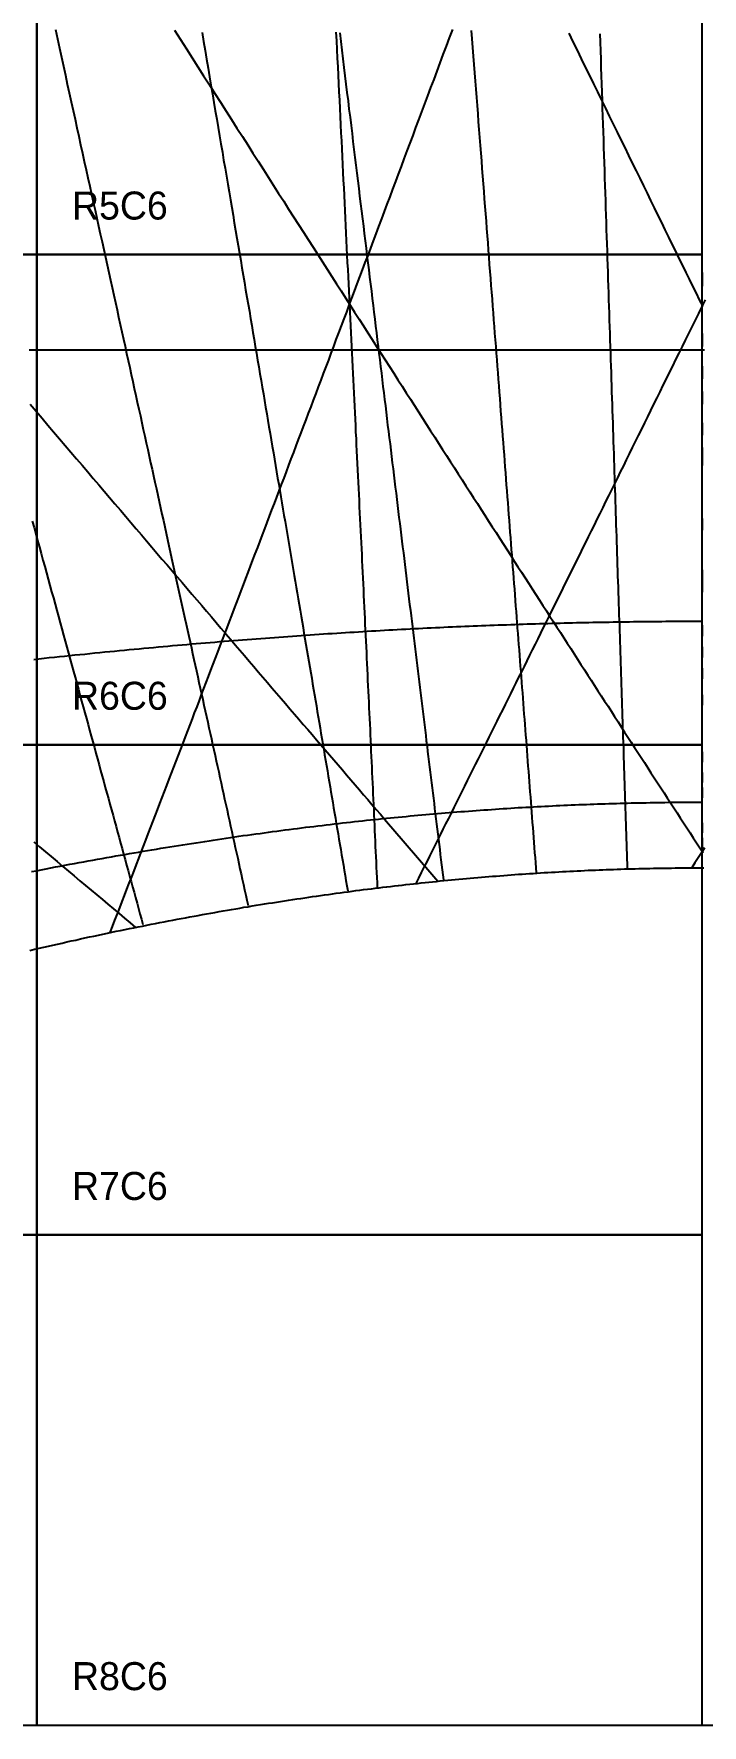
# Model space of a CAD drawing. Header units: millimetres. Extents: x -5707 to 5707, y -4531 to 2800.
# Drawn here: x -955 to 0, y -2800 to -385 of the extents above; entities that cross this region are included whole.
import ezdxf

# ---------------------------------------------------------------- set-up
doc = ezdxf.new("R2010")
doc.units = ezdxf.units.MM
for name, color, linetype in [('DECL', 30, 'Continuous'), ('HOUR', 7, 'Continuous'), ('HOUR20', 8, 'Continuous'), ('OUTLINE', 7, 'Continuous'), ('RISE', 3, 'Continuous'), ('SET', 2, 'Continuous'), ('SLABS', 9, 'Continuous'), ('TEMP', 5, 'Continuous')]:
    doc.layers.add(name, color=color, linetype=linetype)

msp = doc.modelspace()

# ---------------------------------------------------------------- linework, layer by layer
at = {"layer": 'DECL'}
for points in [[(-961.3, -836), (-953.2, -836), (-945, -836), (-936.9, -836), (-928.8, -836), (-920.7, -836), (-912.7, -836), (-904.7, -836), (-896.7, -836), (-888.8, -836), (-880.8, -836), (-872.9, -836), (-865.1, -836), (-857.2, -836), (-849.4, -836), (-841.6, -836), (-833.8, -836), (-826.1, -836), (-818.4, -836), (-810.7, -836), (-803, -836), (-795.3, -836), (-787.7, -836), (-780.1, -836), (-772.5, -836), (-765, -836), (-757.4, -836), (-749.9, -836), (-742.4, -836), (-734.9, -836), (-727.5, -836), (-720, -836), (-712.6, -836), (-705.2, -836), (-697.8, -836), (-690.5, -836), (-683.1, -836), (-675.8, -836), (-668.5, -836), (-661.2, -836), (-654, -836), (-646.7, -836), (-639.5, -836), (-632.3, -836), (-625.1, -836), (-617.9, -836), (-610.8, -836), (-603.6, -836), (-596.5, -836), (-589.4, -836), (-582.3, -836), (-575.2, -836), (-568.1, -836), (-561.1, -836), (-554.1, -836), (-547, -836), (-540, -836), (-533.1, -836), (-526.1, -836), (-519.1, -836), (-512.2, -836), (-505.2, -836), (-498.3, -836), (-491.4, -836), (-484.5, -836), (-477.6, -836), (-470.7, -836), (-463.9, -836), (-457, -836), (-450.2, -836), (-443.4, -836), (-436.6, -836), (-429.8, -836), (-423, -836), (-416.2, -836), (-409.4, -836), (-402.7, -836), (-395.9, -836), (-389.2, -836), (-382.5, -836), (-375.7, -836), (-369, -836), (-362.3, -836), (-355.6, -836), (-349, -836), (-342.3, -836), (-335.6, -836), (-329, -836), (-322.3, -836), (-315.7, -836), (-309.1, -836), (-302.4, -836), (-295.8, -836), (-289.2, -836), (-282.6, -836), (-276, -836), (-269.4, -836), (-262.8, -836), (-256.3, -836), (-249.7, -836), (-243.1, -836), (-236.6, -836), (-230, -836), (-223.5, -836), (-217, -836), (-210.4, -836), (-203.9, -836), (-197.4, -836), (-190.9, -836), (-184.3, -836), (-177.8, -836), (-171.3, -836), (-164.8, -836), (-158.3, -836), (-151.8, -836), (-145.3, -836), (-138.9, -836), (-132.4, -836), (-125.9, -836), (-119.4, -836), (-113, -836), (-106.5, -836), (-100, -836), (-93.6, -836), (-87.1, -836), (-80.6, -836), (-74.2, -836), (-67.7, -836), (-61.3, -836), (-54.8, -836), (-48.4, -836), (-41.9, -836), (-35.5, -836), (-29, -836), (-22.6, -836), (-16.1, -836), (-9.7, -836), (-3.2, -836), (3.2, -836)], [(-954.6, -1278), (-947.2, -1277.2), (-939.8, -1276.4), (-932.5, -1275.6), (-925.2, -1274.8), (-917.9, -1274.1), (-910.6, -1273.3), (-903.4, -1272.6), (-896.1, -1271.8), (-888.9, -1271.1), (-881.8, -1270.4), (-874.6, -1269.7), (-867.5, -1268.9), (-860.4, -1268.2), (-853.3, -1267.5), (-846.2, -1266.8), (-839.2, -1266.2), (-832.2, -1265.5), (-825.2, -1264.8), (-818.2, -1264.1), (-811.2, -1263.5), (-804.3, -1262.8), (-797.4, -1262.2), (-790.5, -1261.5), (-783.6, -1260.9), (-776.7, -1260.3), (-769.9, -1259.7), (-763.1, -1259.1), (-756.3, -1258.4), (-749.5, -1257.8), (-742.7, -1257.3), (-736, -1256.7), (-729.2, -1256.1), (-722.5, -1255.5), (-715.8, -1254.9), (-709.2, -1254.4), (-702.5, -1253.8), (-695.9, -1253.3), (-689.2, -1252.7), (-682.6, -1252.2), (-676, -1251.6), (-669.4, -1251.1), (-662.9, -1250.6), (-656.3, -1250.1), (-649.8, -1249.6), (-643.3, -1249.1), (-636.8, -1248.6), (-630.3, -1248.1), (-623.8, -1247.6), (-617.3, -1247.1), (-610.9, -1246.6), (-604.5, -1246.2), (-598, -1245.7), (-591.6, -1245.2), (-585.2, -1244.8), (-578.9, -1244.3), (-572.5, -1243.9), (-566.2, -1243.4), (-559.8, -1243), (-553.5, -1242.6), (-547.2, -1242.2), (-540.9, -1241.7), (-534.6, -1241.3), (-528.3, -1240.9), (-522, -1240.5), (-515.8, -1240.1), (-509.5, -1239.7), (-503.3, -1239.3), (-497.1, -1239), (-490.9, -1238.6), (-484.7, -1238.2), (-478.5, -1237.9), (-472.3, -1237.5), (-466.2, -1237.1), (-460, -1236.8), (-453.9, -1236.4), (-447.7, -1236.1), (-441.6, -1235.8), (-435.5, -1235.4), (-429.4, -1235.1), (-423.3, -1234.8), (-417.2, -1234.5), (-411.1, -1234.2), (-405, -1233.8), (-399, -1233.5), (-392.9, -1233.2), (-386.9, -1233), (-380.8, -1232.7), (-374.8, -1232.4), (-368.8, -1232.1), (-362.8, -1231.8), (-356.8, -1231.6), (-350.8, -1231.3), (-344.8, -1231), (-338.8, -1230.8), (-332.8, -1230.5), (-326.9, -1230.3), (-320.9, -1230), (-315, -1229.8), (-309, -1229.6), (-303.1, -1229.4), (-297.1, -1229.1), (-291.2, -1228.9), (-285.3, -1228.7), (-279.4, -1228.5), (-273.5, -1228.3), (-267.5, -1228.1), (-261.6, -1227.9), (-255.8, -1227.7), (-249.9, -1227.5), (-244, -1227.3), (-238.1, -1227.1), (-232.2, -1227), (-226.4, -1226.8), (-220.5, -1226.6), (-214.6, -1226.5), (-208.8, -1226.3), (-202.9, -1226.2), (-197.1, -1226), (-191.3, -1225.9), (-185.4, -1225.7), (-179.6, -1225.6), (-173.8, -1225.5), (-167.9, -1225.3), (-162.1, -1225.2), (-156.3, -1225.1), (-150.5, -1225), (-144.7, -1224.9), (-138.9, -1224.8), (-133, -1224.7), (-127.2, -1224.6), (-121.4, -1224.5), (-115.6, -1224.4), (-109.8, -1224.3), (-104, -1224.3), (-98.3, -1224.2), (-92.5, -1224.1), (-86.7, -1224), (-80.9, -1224), (-75.1, -1223.9), (-69.3, -1223.9), (-63.5, -1223.8), (-57.8, -1223.8), (-52, -1223.7), (-46.2, -1223.7), (-40.4, -1223.7), (-34.6, -1223.6), (-28.9, -1223.6), (-23.1, -1223.6), (-17.3, -1223.6), (-11.5, -1223.6), (-5.8, -1223.6), (0, -1223.6)], [(-957.7, -1581.1), (-950.8, -1579.8), (-944, -1578.5), (-937.1, -1577.1), (-930.3, -1575.8), (-923.6, -1574.5), (-916.8, -1573.3), (-910.1, -1572), (-903.3, -1570.7), (-896.6, -1569.5), (-890, -1568.2), (-883.3, -1567), (-876.7, -1565.8), (-870.1, -1564.6), (-863.5, -1563.4), (-856.9, -1562.2), (-850.3, -1561.1), (-843.8, -1559.9), (-837.3, -1558.8), (-830.8, -1557.6), (-824.3, -1556.5), (-817.8, -1555.4), (-811.4, -1554.3), (-804.9, -1553.2), (-798.5, -1552.1), (-792.1, -1551), (-785.8, -1549.9), (-779.4, -1548.9), (-773, -1547.8), (-766.7, -1546.8), (-760.4, -1545.8), (-754.1, -1544.8), (-747.8, -1543.8), (-741.6, -1542.8), (-735.3, -1541.8), (-729.1, -1540.8), (-722.9, -1539.8), (-716.7, -1538.9), (-710.5, -1537.9), (-704.3, -1537), (-698.2, -1536.1), (-692, -1535.2), (-685.9, -1534.3), (-679.8, -1533.3), (-673.7, -1532.5), (-667.6, -1531.6), (-661.6, -1530.7), (-655.5, -1529.8), (-649.5, -1529), (-643.4, -1528.1), (-637.4, -1527.3), (-631.4, -1526.5), (-625.4, -1525.7), (-619.4, -1524.8), (-613.5, -1524), (-607.5, -1523.3), (-601.6, -1522.5), (-595.7, -1521.7), (-589.7, -1520.9), (-583.8, -1520.2), (-577.9, -1519.4), (-572.1, -1518.7), (-566.2, -1517.9), (-560.3, -1517.2), (-554.5, -1516.5), (-548.7, -1515.8), (-542.8, -1515.1), (-537, -1514.4), (-531.2, -1513.7), (-525.4, -1513), (-519.6, -1512.4), (-513.9, -1511.7), (-508.1, -1511.1), (-502.3, -1510.4), (-496.6, -1509.8), (-490.9, -1509.2), (-485.1, -1508.5), (-479.4, -1507.9), (-473.7, -1507.3), (-468, -1506.7), (-462.3, -1506.1), (-456.7, -1505.5), (-451, -1505), (-445.3, -1504.4), (-439.7, -1503.8), (-434, -1503.3), (-428.4, -1502.8), (-422.8, -1502.2), (-417.2, -1501.7), (-411.5, -1501.2), (-405.9, -1500.7), (-400.3, -1500.1), (-394.8, -1499.7), (-389.2, -1499.2), (-383.6, -1498.7), (-378, -1498.2), (-372.5, -1497.7), (-366.9, -1497.3), (-361.4, -1496.8), (-355.8, -1496.4), (-350.3, -1495.9), (-344.8, -1495.5), (-339.3, -1495.1), (-333.8, -1494.6), (-328.2, -1494.2), (-322.7, -1493.8), (-317.3, -1493.4), (-311.8, -1493), (-306.3, -1492.7), (-300.8, -1492.3), (-295.3, -1491.9), (-289.9, -1491.6), (-284.4, -1491.2), (-279, -1490.8), (-273.5, -1490.5), (-268.1, -1490.2), (-262.6, -1489.8), (-257.2, -1489.5), (-251.8, -1489.2), (-246.3, -1488.9), (-240.9, -1488.6), (-235.5, -1488.3), (-230.1, -1488), (-224.7, -1487.7), (-219.3, -1487.5), (-213.9, -1487.2), (-208.5, -1486.9), (-203.1, -1486.7), (-197.7, -1486.4), (-192.3, -1486.2), (-186.9, -1486), (-181.5, -1485.7), (-176.2, -1485.5), (-170.8, -1485.3), (-165.4, -1485.1), (-160.1, -1484.9), (-154.7, -1484.7), (-149.3, -1484.5), (-144, -1484.3), (-138.6, -1484.2), (-133.3, -1484), (-127.9, -1483.8), (-122.6, -1483.7), (-117.2, -1483.5), (-111.9, -1483.4), (-106.5, -1483.3), (-101.2, -1483.1), (-95.9, -1483), (-90.5, -1482.9), (-85.2, -1482.8), (-79.9, -1482.7), (-74.5, -1482.6), (-69.2, -1482.5), (-63.9, -1482.4), (-58.6, -1482.4), (-53.2, -1482.3), (-47.9, -1482.2), (-42.6, -1482.2), (-37.3, -1482.1), (-31.9, -1482.1), (-26.6, -1482.1), (-21.3, -1482), (-16, -1482), (-10.6, -1482), (-5.3, -1482), (0, -1482)], [(-960.4, -1693.6), (-953.7, -1692.1), (-947, -1690.6), (-940.4, -1689), (-933.8, -1687.5), (-927.2, -1686), (-920.6, -1684.5), (-914, -1683.1), (-907.5, -1681.6), (-901, -1680.2), (-894.5, -1678.8), (-888, -1677.3), (-881.5, -1675.9), (-875.1, -1674.5), (-868.7, -1673.2), (-862.3, -1671.8), (-855.9, -1670.4), (-849.5, -1669.1), (-843.2, -1667.8), (-836.8, -1666.4), (-830.5, -1665.1), (-824.2, -1663.8), (-817.9, -1662.6), (-811.7, -1661.3), (-805.4, -1660), (-799.2, -1658.8), (-793, -1657.5), (-786.8, -1656.3), (-780.6, -1655.1), (-774.5, -1653.9), (-768.3, -1652.7), (-762.2, -1651.5), (-756.1, -1650.4), (-750, -1649.2), (-743.9, -1648.1), (-737.8, -1646.9), (-731.8, -1645.8), (-725.7, -1644.7), (-719.7, -1643.6), (-713.7, -1642.5), (-707.7, -1641.4), (-701.7, -1640.3), (-695.8, -1639.3), (-689.8, -1638.2), (-683.9, -1637.2), (-677.9, -1636.2), (-672, -1635.1), (-666.1, -1634.1), (-660.2, -1633.1), (-654.4, -1632.1), (-648.5, -1631.2), (-642.6, -1630.2), (-636.8, -1629.2), (-631, -1628.3), (-625.2, -1627.3), (-619.4, -1626.4), (-613.6, -1625.5), (-607.8, -1624.6), (-602, -1623.7), (-596.3, -1622.8), (-590.6, -1621.9), (-584.8, -1621), (-579.1, -1620.2), (-573.4, -1619.3), (-567.7, -1618.5), (-562, -1617.6), (-556.3, -1616.8), (-550.7, -1616), (-545, -1615.2), (-539.4, -1614.4), (-533.7, -1613.6), (-528.1, -1612.8), (-522.5, -1612.1), (-516.9, -1611.3), (-511.3, -1610.5), (-505.7, -1609.8), (-500.1, -1609.1), (-494.6, -1608.3), (-489, -1607.6), (-483.5, -1606.9), (-477.9, -1606.2), (-472.4, -1605.5), (-466.9, -1604.8), (-461.4, -1604.2), (-455.9, -1603.5), (-450.4, -1602.8), (-444.9, -1602.2), (-439.4, -1601.6), (-433.9, -1600.9), (-428.4, -1600.3), (-423, -1599.7), (-417.5, -1599.1), (-412.1, -1598.5), (-406.7, -1597.9), (-401.2, -1597.3), (-395.8, -1596.7), (-390.4, -1596.2), (-385, -1595.6), (-379.6, -1595.1), (-374.2, -1594.5), (-368.8, -1594), (-363.4, -1593.5), (-358.1, -1593), (-352.7, -1592.5), (-347.3, -1592), (-342, -1591.5), (-336.6, -1591), (-331.3, -1590.5), (-326, -1590), (-320.6, -1589.6), (-315.3, -1589.1), (-310, -1588.7), (-304.7, -1588.2), (-299.4, -1587.8), (-294.1, -1587.4), (-288.8, -1587), (-283.5, -1586.6), (-278.2, -1586.2), (-272.9, -1585.8), (-267.6, -1585.4), (-262.3, -1585), (-257.1, -1584.7), (-251.8, -1584.3), (-246.6, -1583.9), (-241.3, -1583.6), (-236, -1583.3), (-230.8, -1582.9), (-225.6, -1582.6), (-220.3, -1582.3), (-215.1, -1582), (-209.9, -1581.7), (-204.6, -1581.4), (-199.4, -1581.1), (-194.2, -1580.8), (-189, -1580.6), (-183.7, -1580.3), (-178.5, -1580.1), (-173.3, -1579.8), (-168.1, -1579.6), (-162.9, -1579.3), (-157.7, -1579.1), (-152.5, -1578.9), (-147.3, -1578.7), (-142.1, -1578.5), (-136.9, -1578.3), (-131.8, -1578.1), (-126.6, -1577.9), (-121.4, -1577.7), (-116.2, -1577.6), (-111, -1577.4), (-105.9, -1577.3), (-100.7, -1577.1), (-95.5, -1577), (-90.3, -1576.9), (-85.2, -1576.7), (-80, -1576.6), (-74.8, -1576.5), (-69.7, -1576.4), (-64.5, -1576.3), (-59.3, -1576.2), (-54.2, -1576.1), (-49, -1576.1), (-43.8, -1576), (-38.7, -1575.9), (-33.5, -1575.9), (-28.4, -1575.9), (-23.2, -1575.8), (-18.1, -1575.8), (-12.9, -1575.8), (-7.7, -1575.8), (-2.6, -1575.7), (2.6, -1575.7)]]:
    msp.add_lwpolyline(points, dxfattribs=at)
at = {"layer": 'HOUR'}
for points in [[(-517.7, -383.4), (-516.2, -395.9), (-514.7, -408.3), (-513.2, -420.5), (-511.7, -432.7), (-510.2, -444.8), (-508.7, -456.8), (-507.3, -468.8), (-505.8, -480.6), (-504.4, -492.4), (-502.9, -504), (-501.5, -515.6), (-500.1, -527.1), (-498.7, -538.6), (-497.3, -549.9), (-495.9, -561.2), (-494.6, -572.4), (-493.2, -583.6), (-491.9, -594.6), (-490.5, -605.6), (-489.2, -616.5), (-487.9, -627.4), (-486.5, -638.1), (-485.2, -648.8), (-483.9, -659.5), (-482.6, -670.1), (-481.3, -680.6), (-480.1, -691), (-478.8, -701.4), (-477.5, -711.8), (-476.3, -722), (-475, -732.2), (-473.8, -742.4), (-472.5, -752.5), (-471.3, -762.5), (-470.1, -772.5), (-468.9, -782.4), (-467.7, -792.3), (-466.5, -802.1), (-465.3, -811.9), (-464.1, -821.6), (-462.9, -831.2), (-461.7, -840.8), (-460.5, -850.4), (-459.4, -859.9), (-458.2, -869.4), (-457.1, -878.8), (-455.9, -888.2), (-454.8, -897.5), (-453.6, -906.8), (-452.5, -916), (-451.4, -925.2), (-450.3, -934.3), (-449.2, -943.4), (-448, -952.5), (-446.9, -961.5), (-445.8, -970.5), (-444.7, -979.4), (-443.7, -988.3), (-442.6, -997.2), (-441.5, -1006), (-440.4, -1014.8), (-439.3, -1023.5), (-438.3, -1032.2), (-437.2, -1040.9), (-436.2, -1049.6), (-435.1, -1058.2), (-434.1, -1066.7), (-433, -1075.3), (-432, -1083.8), (-430.9, -1092.2), (-429.9, -1100.7), (-428.9, -1109.1), (-427.9, -1117.5), (-426.8, -1125.8), (-425.8, -1134.1), (-424.8, -1142.4), (-423.8, -1150.7), (-422.8, -1158.9), (-421.8, -1167.1), (-420.8, -1175.2), (-419.8, -1183.4), (-418.8, -1191.5), (-417.8, -1199.6), (-416.8, -1207.7), (-415.8, -1215.7), (-414.8, -1223.7), (-413.9, -1231.7), (-412.9, -1239.6), (-411.9, -1247.6), (-411, -1255.5), (-410, -1263.4), (-409, -1271.3), (-408.1, -1279.1), (-407.1, -1286.9), (-406.2, -1294.7), (-405.2, -1302.5), (-404.2, -1310.3), (-403.3, -1318), (-402.4, -1325.7), (-401.4, -1333.4), (-400.5, -1341.1), (-399.5, -1348.8), (-398.6, -1356.4), (-397.7, -1364), (-396.7, -1371.6), (-395.8, -1379.2), (-394.9, -1386.8), (-394, -1394.3), (-393, -1401.9), (-392.1, -1409.4), (-391.2, -1416.9), (-390.3, -1424.4), (-389.4, -1431.9), (-388.4, -1439.3), (-387.5, -1446.8), (-386.6, -1454.2), (-385.7, -1461.6), (-384.8, -1469), (-383.9, -1476.4), (-383, -1483.8), (-382.1, -1491.2), (-381.2, -1498.5), (-380.3, -1505.9), (-379.4, -1513.2), (-378.5, -1520.5), (-377.6, -1527.8), (-376.7, -1535.1), (-375.8, -1542.4), (-374.9, -1549.7), (-374.1, -1556.9), (-373.2, -1564.2), (-372.3, -1571.4), (-371.4, -1578.7), (-370.5, -1585.9), (-369.6, -1593.1)], [(-956.8, -1080.6), (-954.2, -1089.9), (-951.6, -1099.3), (-949.1, -1108.5), (-946.6, -1117.8), (-944, -1127), (-941.5, -1136.2), (-939, -1145.3), (-936.5, -1154.4), (-934, -1163.4), (-931.6, -1172.5), (-929.1, -1181.4), (-926.6, -1190.4), (-924.2, -1199.3), (-921.8, -1208.2), (-919.3, -1217), (-916.9, -1225.8), (-914.5, -1234.6), (-912.1, -1243.3), (-909.7, -1252.1), (-907.3, -1260.7), (-905, -1269.4), (-902.6, -1278), (-900.2, -1286.6), (-897.9, -1295.2), (-895.5, -1303.7), (-893.2, -1312.2), (-890.9, -1320.7), (-888.6, -1329.1), (-886.3, -1337.5), (-884, -1345.9), (-881.7, -1354.3), (-879.4, -1362.6), (-877.1, -1370.9), (-874.8, -1379.2), (-872.6, -1387.5), (-870.3, -1395.7), (-868, -1403.9), (-865.8, -1412.1), (-863.5, -1420.3), (-861.3, -1428.5), (-859.1, -1436.6), (-856.9, -1444.7), (-854.6, -1452.8), (-852.4, -1460.8), (-850.2, -1468.9), (-848, -1476.9), (-845.8, -1484.9), (-843.6, -1492.9), (-841.4, -1500.8), (-839.3, -1508.8), (-837.1, -1516.7), (-834.9, -1524.6), (-832.8, -1532.5), (-830.6, -1540.4), (-828.4, -1548.2), (-826.3, -1556.1), (-824.1, -1563.9), (-822, -1571.7), (-819.9, -1579.5), (-817.7, -1587.3), (-815.6, -1595.1), (-813.5, -1602.8), (-811.3, -1610.5), (-809.2, -1618.3), (-807.1, -1626), (-805, -1633.7), (-802.9, -1641.4), (-800.8, -1649), (-798.7, -1656.7)]]:
    msp.add_lwpolyline(points, dxfattribs=at)
at = {"layer": 'HOUR20'}
for points in [[(-923.8, -378.8), (-920.9, -392), (-918, -405.1), (-915.2, -418.2), (-912.3, -431.1), (-909.5, -443.9), (-906.7, -456.6), (-903.9, -469.2), (-901.2, -481.8), (-898.4, -494.2), (-895.7, -506.5), (-893, -518.8), (-890.3, -531), (-887.7, -543.1), (-885, -555.1), (-882.4, -567), (-879.8, -578.8), (-877.2, -590.5), (-874.7, -602.2), (-872.1, -613.8), (-869.6, -625.3), (-867, -636.8), (-864.5, -648.1), (-862.1, -659.4), (-859.6, -670.6), (-857.1, -681.8), (-854.7, -692.9), (-852.3, -703.9), (-849.9, -714.8), (-847.5, -725.7), (-845.1, -736.5), (-842.7, -747.2), (-840.4, -757.9), (-838.1, -768.5), (-835.7, -779.1), (-833.4, -789.6), (-831.1, -800), (-828.8, -810.4), (-826.6, -820.7), (-824.3, -830.9), (-822.1, -841.1), (-819.8, -851.3), (-817.6, -861.4), (-815.4, -871.4), (-813.2, -881.4), (-811, -891.3), (-808.9, -901.2), (-806.7, -911), (-804.5, -920.8), (-802.4, -930.5), (-800.3, -940.2), (-798.2, -949.8), (-796, -959.4), (-793.9, -968.9), (-791.9, -978.4), (-789.8, -987.8), (-787.7, -997.2), (-785.7, -1006.6), (-783.6, -1015.9), (-781.6, -1025.2), (-779.5, -1034.4), (-777.5, -1043.6), (-775.5, -1052.7), (-773.5, -1061.8), (-771.5, -1070.9), (-769.5, -1079.9), (-767.5, -1088.9), (-765.6, -1097.9), (-763.6, -1106.8), (-761.6, -1115.7), (-759.7, -1124.5), (-757.8, -1133.3), (-755.8, -1142.1), (-753.9, -1150.8), (-752, -1159.5), (-750.1, -1168.2), (-748.2, -1176.8), (-746.3, -1185.4), (-744.4, -1194), (-742.5, -1202.6), (-740.6, -1211.1), (-738.8, -1219.5), (-736.9, -1228), (-735.1, -1236.4), (-733.2, -1244.8), (-731.4, -1253.2), (-729.5, -1261.5), (-727.7, -1269.8), (-725.9, -1278.1), (-724.1, -1286.4), (-722.3, -1294.6), (-720.5, -1302.8), (-718.7, -1311), (-716.9, -1319.1), (-715.1, -1327.3), (-713.3, -1335.4), (-711.5, -1343.5), (-709.7, -1351.5), (-708, -1359.6), (-706.2, -1367.6), (-704.4, -1375.6), (-702.7, -1383.5), (-700.9, -1391.5), (-699.2, -1399.4), (-697.4, -1407.3), (-695.7, -1415.2), (-694, -1423.1), (-692.3, -1430.9), (-690.5, -1438.8), (-688.8, -1446.6), (-687.1, -1454.4), (-685.4, -1462.2), (-683.7, -1469.9), (-682, -1477.7), (-680.3, -1485.4), (-678.6, -1493.1), (-676.9, -1500.8), (-675.2, -1508.5), (-673.5, -1516.2), (-671.8, -1523.8), (-670.1, -1531.4), (-668.5, -1539.1), (-666.8, -1546.7), (-665.1, -1554.3), (-663.4, -1561.8), (-661.8, -1569.4), (-660.1, -1577), (-658.5, -1584.5), (-656.8, -1592), (-655.1, -1599.6), (-653.5, -1607.1), (-651.8, -1614.6), (-650.2, -1622), (-648.5, -1629.5)], [(-714.3, -383.1), (-712.1, -395.9), (-710, -408.6), (-707.8, -421.2), (-705.7, -433.6), (-703.6, -446), (-701.5, -458.3), (-699.5, -470.5), (-697.4, -482.7), (-695.4, -494.7), (-693.3, -506.6), (-691.3, -518.5), (-689.3, -530.3), (-687.3, -542), (-685.3, -553.6), (-683.4, -565.1), (-681.4, -576.6), (-679.5, -588), (-677.6, -599.3), (-675.7, -610.5), (-673.8, -621.7), (-671.9, -632.8), (-670, -643.8), (-668.2, -654.7), (-666.3, -665.6), (-664.5, -676.4), (-662.7, -687.1), (-660.9, -697.8), (-659.1, -708.4), (-657.3, -719), (-655.5, -729.5), (-653.7, -739.9), (-652, -750.3), (-650.2, -760.6), (-648.5, -770.8), (-646.7, -781), (-645, -791.1), (-643.3, -801.2), (-641.6, -811.2), (-639.9, -821.2), (-638.2, -831.1), (-636.6, -841), (-634.9, -850.8), (-633.2, -860.5), (-631.6, -870.2), (-629.9, -879.9), (-628.3, -889.5), (-626.7, -899), (-625.1, -908.5), (-623.5, -918), (-621.9, -927.4), (-620.3, -936.8), (-618.7, -946.1), (-617.1, -955.4), (-615.6, -964.6), (-614, -973.8), (-612.4, -983), (-610.9, -992.1), (-609.3, -1001.2), (-607.8, -1010.2), (-606.3, -1019.2), (-604.8, -1028.1), (-603.3, -1037), (-601.7, -1045.9), (-600.2, -1054.7), (-598.8, -1063.5), (-597.3, -1072.3), (-595.8, -1081), (-594.3, -1089.7), (-592.8, -1098.4), (-591.4, -1107), (-589.9, -1115.6), (-588.5, -1124.2), (-587, -1132.7), (-585.6, -1141.2), (-584.1, -1149.6), (-582.7, -1158.1), (-581.3, -1166.5), (-579.9, -1174.8), (-578.4, -1183.2), (-577, -1191.5), (-575.6, -1199.8), (-574.2, -1208), (-572.8, -1216.3), (-571.4, -1224.5), (-570, -1232.6), (-568.7, -1240.8), (-567.3, -1248.9), (-565.9, -1257), (-564.5, -1265.1), (-563.2, -1273.1), (-561.8, -1281.1), (-560.4, -1289.1), (-559.1, -1297.1), (-557.7, -1305.1), (-556.4, -1313), (-555.1, -1320.9), (-553.7, -1328.8), (-552.4, -1336.6), (-551, -1344.5), (-549.7, -1352.3), (-548.4, -1360.1), (-547.1, -1367.9), (-545.8, -1375.7), (-544.4, -1383.4), (-543.1, -1391.1), (-541.8, -1398.8), (-540.5, -1406.5), (-539.2, -1414.2), (-537.9, -1421.8), (-536.6, -1429.5), (-535.3, -1437.1), (-534, -1444.7), (-532.7, -1452.3), (-531.5, -1459.9), (-530.2, -1467.4), (-528.9, -1475), (-527.6, -1482.5), (-526.3, -1490), (-525.1, -1497.5), (-523.8, -1505), (-522.5, -1512.5), (-521.3, -1519.9), (-520, -1527.4), (-518.7, -1534.8), (-517.5, -1542.2), (-516.2, -1549.6), (-515, -1557), (-513.7, -1564.4), (-512.4, -1571.8), (-511.2, -1579.2), (-509.9, -1586.5), (-508.7, -1593.9), (-507.5, -1601.2), (-506.2, -1608.6)], [(-329.7, -379.8), (-328.8, -392.1), (-327.8, -404.3), (-326.9, -416.5), (-326, -428.5), (-325, -440.4), (-324.1, -452.3), (-323.2, -464), (-322.3, -475.7), (-321.4, -487.3), (-320.5, -498.8), (-319.7, -510.3), (-318.8, -521.6), (-317.9, -532.9), (-317, -544.1), (-316.2, -555.2), (-315.3, -566.3), (-314.5, -577.3), (-313.7, -588.2), (-312.8, -599), (-312, -609.8), (-311.2, -620.5), (-310.3, -631.2), (-309.5, -641.7), (-308.7, -652.2), (-307.9, -662.7), (-307.1, -673.1), (-306.3, -683.4), (-305.5, -693.6), (-304.7, -703.8), (-304, -714), (-303.2, -724), (-302.4, -734.1), (-301.6, -744), (-300.9, -753.9), (-300.1, -763.8), (-299.4, -773.6), (-298.6, -783.3), (-297.9, -793), (-297.1, -802.7), (-296.4, -812.3), (-295.7, -821.8), (-294.9, -831.3), (-294.2, -840.8), (-293.5, -850.2), (-292.8, -859.5), (-292, -868.8), (-291.3, -878.1), (-290.6, -887.3), (-289.9, -896.4), (-289.2, -905.6), (-288.5, -914.6), (-287.8, -923.7), (-287.1, -932.7), (-286.4, -941.6), (-285.7, -950.5), (-285.1, -959.4), (-284.4, -968.3), (-283.7, -977), (-283, -985.8), (-282.4, -994.5), (-281.7, -1003.2), (-281, -1011.9), (-280.4, -1020.5), (-279.7, -1029), (-279, -1037.6), (-278.4, -1046.1), (-277.7, -1054.6), (-277.1, -1063), (-276.4, -1071.4), (-275.8, -1079.8), (-275.1, -1088.1), (-274.5, -1096.4), (-273.9, -1104.7), (-273.2, -1113), (-272.6, -1121.2), (-272, -1129.4), (-271.3, -1137.6), (-270.7, -1145.7), (-270.1, -1153.8), (-269.5, -1161.9), (-268.8, -1169.9), (-268.2, -1178), (-267.6, -1186), (-267, -1193.9), (-266.4, -1201.9), (-265.8, -1209.8), (-265.2, -1217.7), (-264.6, -1225.6), (-264, -1233.4), (-263.4, -1241.3), (-262.8, -1249.1), (-262.2, -1256.9), (-261.6, -1264.6), (-261, -1272.4), (-260.4, -1280.1), (-259.8, -1287.8), (-259.2, -1295.5), (-258.6, -1303.1), (-258, -1310.8), (-257.4, -1318.4), (-256.8, -1326), (-256.2, -1333.6), (-255.7, -1341.1), (-255.1, -1348.7), (-254.5, -1356.2), (-253.9, -1363.7), (-253.3, -1371.2), (-252.8, -1378.7), (-252.2, -1386.2), (-251.6, -1393.6), (-251, -1401), (-250.5, -1408.4), (-249.9, -1415.8), (-249.3, -1423.2), (-248.8, -1430.6), (-248.2, -1438), (-247.6, -1445.3), (-247.1, -1452.6), (-246.5, -1460), (-245.9, -1467.3), (-245.4, -1474.6), (-244.8, -1481.8), (-244.3, -1489.1), (-243.7, -1496.4), (-243.1, -1503.6), (-242.6, -1510.9), (-242, -1518.1), (-241.5, -1525.3), (-240.9, -1532.5), (-240.4, -1539.7), (-239.8, -1546.9), (-239.3, -1554.1), (-238.7, -1561.2), (-238.2, -1568.4), (-237.6, -1575.6), (-237.1, -1582.7)], [(-146.1, -384.7), (-145.7, -396.9), (-145.3, -408.9), (-144.9, -420.9), (-144.5, -432.8), (-144.1, -444.6), (-143.7, -456.3), (-143.4, -467.9), (-143, -479.5), (-142.6, -490.9), (-142.2, -502.3), (-141.9, -513.6), (-141.5, -524.9), (-141.1, -536), (-140.8, -547.1), (-140.4, -558.1), (-140, -569.1), (-139.7, -579.9), (-139.3, -590.7), (-139, -601.4), (-138.6, -612.1), (-138.3, -622.7), (-137.9, -633.2), (-137.6, -643.7), (-137.3, -654.1), (-136.9, -664.4), (-136.6, -674.7), (-136.2, -684.9), (-135.9, -695), (-135.6, -705.1), (-135.3, -715.2), (-134.9, -725.1), (-134.6, -735.1), (-134.3, -744.9), (-134, -754.7), (-133.6, -764.5), (-133.3, -774.2), (-133, -783.9), (-132.7, -793.5), (-132.4, -803), (-132.1, -812.5), (-131.7, -822), (-131.4, -831.4), (-131.1, -840.7), (-130.8, -850), (-130.5, -859.3), (-130.2, -868.5), (-129.9, -877.7), (-129.6, -886.8), (-129.3, -895.9), (-129, -904.9), (-128.7, -913.9), (-128.4, -922.9), (-128.1, -931.8), (-127.8, -940.7), (-127.6, -949.5), (-127.3, -958.3), (-127, -967), (-126.7, -975.8), (-126.4, -984.4), (-126.1, -993.1), (-125.8, -1001.7), (-125.6, -1010.3), (-125.3, -1018.8), (-125, -1027.3), (-124.7, -1035.8), (-124.4, -1044.2), (-124.2, -1052.6), (-123.9, -1061), (-123.6, -1069.3), (-123.4, -1077.6), (-123.1, -1085.9), (-122.8, -1094.1), (-122.5, -1102.4), (-122.3, -1110.5), (-122, -1118.7), (-121.7, -1126.8), (-121.5, -1134.9), (-121.2, -1143), (-120.9, -1151), (-120.7, -1159), (-120.4, -1167), (-120.2, -1175), (-119.9, -1182.9), (-119.6, -1190.9), (-119.4, -1198.7), (-119.1, -1206.6), (-118.9, -1214.4), (-118.6, -1222.3), (-118.3, -1230.1), (-118.1, -1237.8), (-117.8, -1245.6), (-117.6, -1253.3), (-117.3, -1261), (-117.1, -1268.7), (-116.8, -1276.4), (-116.6, -1284), (-116.3, -1291.6), (-116.1, -1299.2), (-115.8, -1306.8), (-115.6, -1314.4), (-115.3, -1321.9), (-115.1, -1329.5), (-114.8, -1337), (-114.6, -1344.5), (-114.3, -1351.9), (-114.1, -1359.4), (-113.9, -1366.8), (-113.6, -1374.3), (-113.4, -1381.7), (-113.1, -1389.1), (-112.9, -1396.5), (-112.6, -1403.8), (-112.4, -1411.2), (-112.2, -1418.5), (-111.9, -1425.8), (-111.7, -1433.2), (-111.4, -1440.5), (-111.2, -1447.7), (-111, -1455), (-110.7, -1462.3), (-110.5, -1469.5), (-110.3, -1476.8), (-110, -1484), (-109.8, -1491.2), (-109.5, -1498.4), (-109.3, -1505.6), (-109.1, -1512.8), (-108.8, -1520), (-108.6, -1527.1), (-108.4, -1534.3), (-108.1, -1541.4), (-107.9, -1548.6), (-107.7, -1555.7), (-107.4, -1562.8), (-107.2, -1569.9), (-107, -1577)]]:
    msp.add_lwpolyline(points, dxfattribs=at)
at = {"layer": 'OUTLINE'}
msp.add_lwpolyline([(-5700, -2800), (5700, -2800), (5700, 2800), (-5700, 2800)], close=True, dxfattribs=at)
at = {"layer": 'RISE'}
for points in [[(-356.7, -378.4), (-361.2, -390.5), (-365.7, -402.5), (-370.2, -414.5), (-374.6, -426.4), (-379.1, -438.2), (-383.4, -449.9), (-387.8, -461.5), (-392.1, -473.1), (-396.4, -484.6), (-400.7, -496), (-405, -507.4), (-409.2, -518.7), (-413.4, -529.9), (-417.6, -541), (-421.7, -552.1), (-425.9, -563.2), (-430, -574.1), (-434.1, -585), (-438.1, -595.9), (-442.2, -606.7), (-446.2, -617.4), (-450.2, -628.1), (-454.2, -638.7), (-458.2, -649.2), (-462.1, -659.8), (-466, -670.2), (-470, -680.6), (-473.8, -691), (-477.7, -701.3), (-481.6, -711.5), (-485.4, -721.7), (-489.2, -731.9), (-493, -742), (-496.8, -752.1), (-500.6, -762.1), (-504.4, -772.1), (-508.1, -782.1), (-511.9, -792), (-515.6, -801.8), (-519.3, -811.7), (-523, -821.4), (-526.6, -831.2), (-530.3, -840.9), (-533.9, -850.6), (-537.6, -860.2), (-541.2, -869.8), (-544.8, -879.4), (-548.4, -888.9), (-552, -898.4), (-555.6, -907.9), (-559.1, -917.3), (-562.7, -926.7), (-566.2, -936.1), (-569.8, -945.4), (-573.3, -954.7), (-576.8, -964), (-580.3, -973.3), (-583.8, -982.5), (-587.3, -991.7), (-590.8, -1000.9), (-594.3, -1010.1), (-597.7, -1019.2), (-601.2, -1028.3), (-604.6, -1037.4), (-608.1, -1046.5), (-611.5, -1055.5), (-614.9, -1064.5), (-618.3, -1073.6), (-621.7, -1082.5), (-625.1, -1091.5), (-628.5, -1100.4), (-631.9, -1109.4), (-635.3, -1118.3), (-638.7, -1127.2), (-642.1, -1136), (-645.4, -1144.9), (-648.8, -1153.8), (-652.1, -1162.6), (-655.5, -1171.4), (-658.9, -1180.2), (-662.2, -1189), (-665.5, -1197.8), (-668.9, -1206.5), (-672.2, -1215.3), (-675.5, -1224), (-678.9, -1232.8), (-682.2, -1241.5), (-685.5, -1250.2), (-688.8, -1258.9), (-692.2, -1267.6), (-695.5, -1276.3), (-698.8, -1285), (-702.1, -1293.7), (-705.4, -1302.3), (-708.7, -1311), (-712, -1319.6), (-715.3, -1328.3), (-718.6, -1337), (-721.9, -1345.6), (-725.3, -1354.3), (-728.6, -1362.9), (-731.9, -1371.5), (-735.2, -1380.2), (-738.5, -1388.8), (-741.8, -1397.5), (-745.1, -1406.1), (-748.4, -1414.7), (-751.7, -1423.4), (-755, -1432), (-758.4, -1440.7), (-761.7, -1449.3), (-765, -1458), (-768.3, -1466.6), (-771.6, -1475.3), (-775, -1484), (-778.3, -1492.7), (-781.6, -1501.3), (-785, -1510), (-788.3, -1518.7), (-791.7, -1527.4), (-795, -1536.1), (-798.4, -1544.9), (-801.7, -1553.6), (-805.1, -1562.3), (-808.5, -1571.1), (-811.8, -1579.9), (-815.2, -1588.7), (-818.6, -1597.4), (-822, -1606.3), (-825.4, -1615.1), (-828.8, -1623.9), (-832.2, -1632.8), (-835.6, -1641.6), (-839.1, -1650.5), (-842.5, -1659.4), (-845.9, -1668.3)], [(4.1, -764.7), (-0.7, -774.3), (-5.4, -784), (-10.1, -793.5), (-14.8, -803.1), (-19.5, -812.6), (-24.1, -822), (-28.7, -831.4), (-33.3, -840.7), (-37.9, -850), (-42.4, -859.2), (-47, -868.4), (-51.5, -877.6), (-56, -886.7), (-60.4, -895.8), (-64.9, -904.8), (-69.3, -913.8), (-73.7, -922.8), (-78.1, -931.7), (-82.5, -940.5), (-86.8, -949.4), (-91.2, -958.2), (-95.5, -966.9), (-99.8, -975.7), (-104.1, -984.4), (-108.4, -993), (-112.6, -1001.7), (-116.9, -1010.3), (-121.1, -1018.8), (-125.3, -1027.4), (-129.5, -1035.9), (-133.7, -1044.4), (-137.9, -1052.8), (-142, -1061.2), (-146.2, -1069.6), (-150.3, -1078), (-154.4, -1086.3), (-158.5, -1094.6), (-162.6, -1102.9), (-166.7, -1111.2), (-170.8, -1119.4), (-174.9, -1127.6), (-178.9, -1135.8), (-183, -1144), (-187, -1152.2), (-191, -1160.3), (-195, -1168.4), (-199, -1176.5), (-203, -1184.6), (-207, -1192.6), (-211, -1200.6), (-215, -1208.7), (-218.9, -1216.7), (-222.9, -1224.6), (-226.9, -1232.6), (-230.8, -1240.6), (-234.7, -1248.5), (-238.7, -1256.4), (-242.6, -1264.3), (-246.5, -1272.2), (-250.4, -1280.1), (-254.3, -1288), (-258.2, -1295.8), (-262.1, -1303.7), (-266, -1311.5), (-269.9, -1319.3), (-273.8, -1327.1), (-277.7, -1334.9), (-281.5, -1342.7), (-285.4, -1350.5), (-289.3, -1358.3), (-293.1, -1366.1), (-297, -1373.8), (-300.9, -1381.6), (-304.7, -1389.3), (-308.6, -1397.1), (-312.4, -1404.8), (-316.3, -1412.5), (-320.1, -1420.3), (-324, -1428), (-327.8, -1435.7), (-331.7, -1443.4), (-335.5, -1451.2), (-339.4, -1458.9), (-343.2, -1466.6), (-347.1, -1474.3), (-350.9, -1482), (-354.8, -1489.8), (-358.7, -1497.5), (-362.5, -1505.2), (-366.4, -1512.9), (-370.2, -1520.6), (-374.1, -1528.4), (-377.9, -1536.1), (-381.8, -1543.8), (-385.7, -1551.6), (-389.6, -1559.3), (-393.4, -1567.1), (-397.3, -1574.8), (-401.2, -1582.6), (-405.1, -1590.4), (-409, -1598.1)], [(3.5, -1547.3), (-1.2, -1554.4), (-5.8, -1561.6), (-10.4, -1568.7), (-15, -1575.8)]]:
    msp.add_lwpolyline(points, dxfattribs=at)
at = {"layer": 'SET'}
for points in [[(-753.7, -379.4), (-745.2, -392.7), (-736.7, -406), (-728.4, -419.1), (-720.1, -432), (-712, -444.8), (-703.8, -457.6), (-695.8, -470.2), (-687.9, -482.6), (-680, -495), (-672.2, -507.2), (-664.4, -519.4), (-656.7, -531.4), (-649.1, -543.3), (-641.6, -555.1), (-634.1, -566.8), (-626.7, -578.4), (-619.4, -589.9), (-612.1, -601.3), (-604.9, -612.7), (-597.7, -623.9), (-590.6, -635), (-583.5, -646.1), (-576.5, -657), (-569.6, -667.9), (-562.7, -678.7), (-555.8, -689.4), (-549, -700), (-542.3, -710.5), (-535.6, -721), (-529, -731.4), (-522.4, -741.7), (-515.8, -751.9), (-509.3, -762), (-502.9, -772.1), (-496.5, -782.1), (-490.1, -792.1), (-483.8, -802), (-477.5, -811.8), (-471.3, -821.5), (-465.1, -831.2), (-458.9, -840.8), (-452.8, -850.4), (-446.7, -859.9), (-440.6, -869.3), (-434.6, -878.7), (-428.6, -888), (-422.7, -897.3), (-416.8, -906.5), (-410.9, -915.7), (-405.1, -924.8), (-399.3, -933.8), (-393.5, -942.8), (-387.8, -951.8), (-382, -960.7), (-376.4, -969.5), (-370.7, -978.4), (-365.1, -987.1), (-359.5, -995.8), (-353.9, -1004.5), (-348.4, -1013.1), (-342.9, -1021.7), (-337.4, -1030.2), (-331.9, -1038.7), (-326.5, -1047.2), (-321.1, -1055.6), (-315.7, -1064), (-310.3, -1072.3), (-305, -1080.6), (-299.7, -1088.9), (-294.4, -1097.1), (-289.1, -1105.3), (-283.9, -1113.5), (-278.6, -1121.6), (-273.4, -1129.7), (-268.3, -1137.7), (-263.1, -1145.8), (-257.9, -1153.7), (-252.8, -1161.7), (-247.7, -1169.6), (-242.6, -1177.5), (-237.5, -1185.4), (-232.5, -1193.3), (-227.5, -1201.1), (-222.4, -1208.9), (-217.4, -1216.6), (-212.4, -1224.4), (-207.5, -1232.1), (-202.5, -1239.8), (-197.6, -1247.4), (-192.6, -1255.1), (-187.7, -1262.7), (-182.8, -1270.3), (-177.9, -1277.8), (-173.1, -1285.4), (-168.2, -1292.9), (-163.3, -1300.4), (-158.5, -1307.9), (-153.7, -1315.4), (-148.9, -1322.8), (-144.1, -1330.3), (-139.3, -1337.7), (-134.5, -1345.1), (-129.7, -1352.5), (-125, -1359.8), (-120.2, -1367.2), (-115.5, -1374.5), (-110.7, -1381.8), (-106, -1389.1), (-101.3, -1396.4), (-96.6, -1403.7), (-91.9, -1411), (-87.2, -1418.2), (-82.5, -1425.5), (-77.8, -1432.7), (-73.1, -1439.9), (-68.4, -1447.1), (-63.8, -1454.3), (-59.1, -1461.5), (-54.5, -1468.7), (-49.8, -1475.9), (-45.2, -1483.1), (-40.5, -1490.2), (-35.9, -1497.4), (-31.2, -1504.5), (-26.6, -1511.7), (-22, -1518.8), (-17.3, -1525.9), (-12.7, -1533.1), (-8.1, -1540.2), (-3.5, -1547.3), (1.2, -1554.4)], [(-190.6, -383.7), (-184.6, -396), (-178.7, -408.2), (-172.8, -420.3), (-166.9, -432.3), (-161.1, -444.2), (-155.3, -456), (-149.6, -467.7), (-143.9, -479.3), (-138.2, -490.9), (-132.6, -502.3), (-127.1, -513.7), (-121.6, -525), (-116.1, -536.2), (-110.6, -547.3), (-105.2, -558.3), (-99.9, -569.3), (-94.5, -580.2), (-89.2, -591), (-84, -601.7), (-78.7, -612.4), (-73.6, -623), (-68.4, -633.5), (-63.3, -644), (-58.2, -654.4), (-53.1, -664.7), (-48.1, -675), (-43.1, -685.2), (-38.1, -695.3), (-33.2, -705.4), (-28.2, -715.4), (-23.3, -725.4), (-18.5, -735.3), (-13.7, -745.1), (-8.8, -754.9), (-4.1, -764.7), (0.7, -774.3)], [(-959.8, -913.7), (-951.3, -923.6), (-942.8, -933.6), (-934.5, -943.4), (-926.2, -953.2), (-917.9, -962.9), (-909.7, -972.5), (-901.6, -982), (-893.5, -991.5), (-885.5, -1000.9), (-877.6, -1010.3), (-869.7, -1019.6), (-861.8, -1028.8), (-854, -1037.9), (-846.3, -1047), (-838.6, -1056.1), (-830.9, -1065), (-823.3, -1073.9), (-815.8, -1082.8), (-808.3, -1091.6), (-800.8, -1100.3), (-793.4, -1109), (-786.1, -1117.6), (-778.8, -1126.2), (-771.5, -1134.8), (-764.3, -1143.2), (-757.1, -1151.7), (-749.9, -1160), (-742.8, -1168.4), (-735.7, -1176.7), (-728.7, -1184.9), (-721.7, -1193.1), (-714.7, -1201.2), (-707.8, -1209.3), (-700.9, -1217.4), (-694.1, -1225.4), (-687.3, -1233.4), (-680.5, -1241.4), (-673.7, -1249.3), (-667, -1257.1), (-660.3, -1264.9), (-653.7, -1272.7), (-647, -1280.5), (-640.4, -1288.2), (-633.9, -1295.9), (-627.3, -1303.5), (-620.8, -1311.1), (-614.4, -1318.7), (-607.9, -1326.2), (-601.5, -1333.8), (-595.1, -1341.2), (-588.7, -1348.7), (-582.3, -1356.1), (-576, -1363.5), (-569.7, -1370.9), (-563.4, -1378.2), (-557.2, -1385.5), (-550.9, -1392.8), (-544.7, -1400.1), (-538.5, -1407.3), (-532.3, -1414.5), (-526.2, -1421.7), (-520, -1428.8), (-513.9, -1436), (-507.8, -1443.1), (-501.7, -1450.2), (-495.7, -1457.2), (-489.6, -1464.3), (-483.6, -1471.3), (-477.6, -1478.3), (-471.6, -1485.3), (-465.6, -1492.3), (-459.6, -1499.2), (-453.7, -1506.1), (-447.8, -1513.1), (-441.8, -1520), (-435.9, -1526.8), (-430, -1533.7), (-424.1, -1540.6), (-418.3, -1547.4), (-412.4, -1554.2), (-406.5, -1561), (-400.7, -1567.8), (-394.9, -1574.6), (-389, -1581.4), (-383.2, -1588.1), (-377.4, -1594.9)], [(-954.7, -1538.7), (-946.3, -1545.8), (-938, -1552.8), (-929.7, -1559.7), (-921.4, -1566.7), (-913.2, -1573.6), (-905, -1580.5), (-896.9, -1587.3), (-888.7, -1594.1), (-880.7, -1600.9), (-872.6, -1607.7), (-864.6, -1614.4), (-856.6, -1621.1), (-848.6, -1627.8), (-840.7, -1634.4), (-832.8, -1641.1), (-824.9, -1647.7), (-817.1, -1654.2), (-809.3, -1660.8)]]:
    msp.add_lwpolyline(points, dxfattribs=at)
at = {"layer": 'SLABS'}
for points in [[(-1900, -700), (-950, -700), (-950, 0), (-1900, 0)], [(-950, -700), (0, -700), (0, 0), (-950, 0)], [(-1900, -1400), (-950, -1400), (-950, -700), (-1900, -700)], [(-950, -1400), (0, -1400), (0, -700), (-950, -700)], [(-1900, -2100), (-950, -2100), (-950, -1400), (-1900, -1400)], [(-950, -2100), (0, -2100), (0, -1400), (-950, -1400)], [(-1900, -2800), (-950, -2800), (-950, -2100), (-1900, -2100)], [(-950, -2800), (0, -2800), (0, -2100), (-950, -2100)]]:
    msp.add_lwpolyline(points, close=True, dxfattribs=at)
at = {"layer": 'TEMP'}
for points in [[(-523, -382.5), (-522.3, -395), (-521.7, -407.3), (-521.1, -419.6), (-520.5, -431.8), (-519.9, -443.8), (-519.3, -455.8), (-518.8, -467.8), (-518.2, -479.6), (-517.6, -491.3), (-517, -503), (-516.5, -514.6), (-515.9, -526.1), (-515.3, -537.6), (-514.8, -548.9), (-514.2, -560.2), (-513.6, -571.4), (-513.1, -582.6), (-512.6, -593.7), (-512, -604.7), (-511.5, -615.6), (-510.9, -626.5), (-510.4, -637.3), (-509.9, -648), (-509.3, -658.7), (-508.8, -669.3), (-508.3, -679.8), (-507.8, -690.3), (-507.3, -700.8), (-506.8, -711.1), (-506.3, -721.4), (-505.7, -731.7), (-505.2, -741.9), (-504.7, -752), (-504.3, -762.1), (-503.8, -772.1), (-503.3, -782.1), (-502.8, -792), (-502.3, -801.9), (-501.8, -811.7), (-501.3, -821.5), (-500.9, -831.2), (-500.4, -840.9), (-499.9, -850.5), (-499.4, -860.1), (-499, -869.6), (-498.5, -879.1), (-498, -888.5), (-497.6, -897.9), (-497.1, -907.3), (-496.7, -916.6), (-496.2, -925.8), (-495.8, -935), (-495.3, -944.2), (-494.9, -953.4), (-494.4, -962.5), (-494, -971.5), (-493.5, -980.5), (-493.1, -989.5), (-492.7, -998.5), (-492.2, -1007.4), (-491.8, -1016.3), (-491.4, -1025.1), (-490.9, -1033.9), (-490.5, -1042.7), (-490.1, -1051.4), (-489.7, -1060.1), (-489.2, -1068.8), (-488.8, -1077.4), (-488.4, -1086), (-488, -1094.6), (-487.6, -1103.1), (-487.2, -1111.6), (-486.7, -1120.1), (-486.3, -1128.5), (-485.9, -1137), (-485.5, -1145.3), (-485.1, -1153.7), (-484.7, -1162), (-484.3, -1170.3), (-483.9, -1178.6), (-483.5, -1186.9), (-483.1, -1195.1), (-482.7, -1203.3), (-482.3, -1211.5), (-482, -1219.6), (-481.6, -1227.8), (-481.2, -1235.9), (-480.8, -1244), (-480.4, -1252), (-480, -1260.1), (-479.6, -1268.1), (-479.3, -1276.1), (-478.9, -1284), (-478.5, -1292), (-478.1, -1299.9), (-477.8, -1307.8), (-477.4, -1315.7), (-477, -1323.6), (-476.6, -1331.4), (-476.3, -1339.3), (-475.9, -1347.1), (-475.5, -1354.9), (-475.2, -1362.7), (-474.8, -1370.4), (-474.4, -1378.2), (-474.1, -1385.9), (-473.7, -1393.6), (-473.4, -1401.3), (-473, -1409), (-472.6, -1416.7), (-472.3, -1424.3), (-471.9, -1432), (-471.6, -1439.6), (-471.2, -1447.2), (-470.9, -1454.8), (-470.5, -1462.4), (-470.2, -1470), (-469.8, -1477.5), (-469.5, -1485.1), (-469.1, -1492.6), (-468.8, -1500.1), (-468.5, -1507.7), (-468.1, -1515.2), (-467.8, -1522.7), (-467.4, -1530.1), (-467.1, -1537.6), (-466.8, -1545.1), (-466.4, -1552.5), (-466.1, -1560), (-465.8, -1567.4), (-465.4, -1574.9), (-465.1, -1582.3), (-464.8, -1589.7), (-464.4, -1597.1), (-464.1, -1604.5)], [(0, -725.4), (0, -735.3), (0, -745.1)], [(0, -812.6), (0, -822), (0, -831.4)], [(0, -859.2), (0, -868.4), (0, -877.6)], [(0, -895.7), (0, -904.8), (0, -913.7)], [(0, -940.4), (0, -949.2), (0, -958)], [(0, -975.5), (0, -984.1), (0, -992.8), (0, -1001.3)], [(0, -1077.1), (0, -1085.4), (0, -1093.6)], [(0, -1150.4), (0, -1158.4), (0, -1166.4), (0, -1174.3), (0, -1182.3)], [(0, -1229.3), (0, -1237.1), (0, -1244.8)], [(0, -1260.2), (0, -1267.9), (0, -1275.5)], [(0, -1290.8), (0, -1298.4), (0, -1305.9)], [(0, -1328.5), (0, -1336), (0, -1343.5)], [(0, -1410.1), (0, -1417.5), (0, -1424.8)], [(0, -1439.4), (0, -1446.6), (0, -1453.9)], [(0, -1461.2), (0, -1468.4), (0, -1475.6)], [(0, -1511.6), (0, -1518.8), (0, -1525.9)], [(0, -1533.1), (0, -1540.2), (0, -1547.3)]]:
    msp.add_lwpolyline(points, dxfattribs=at)

# ---------------------------------------------------------------- texts
at = {"layer": 'SLABS'}
for s, p in [('R5C6', (-900, -650)), ('R6C6', (-900, -1350)), ('R7C6', (-900, -2050)), ('R8C6', (-900, -2750))]:
    msp.add_text(s, height=40, dxfattribs=at).set_placement(p)

doc.saveas('drawing.dxf')
